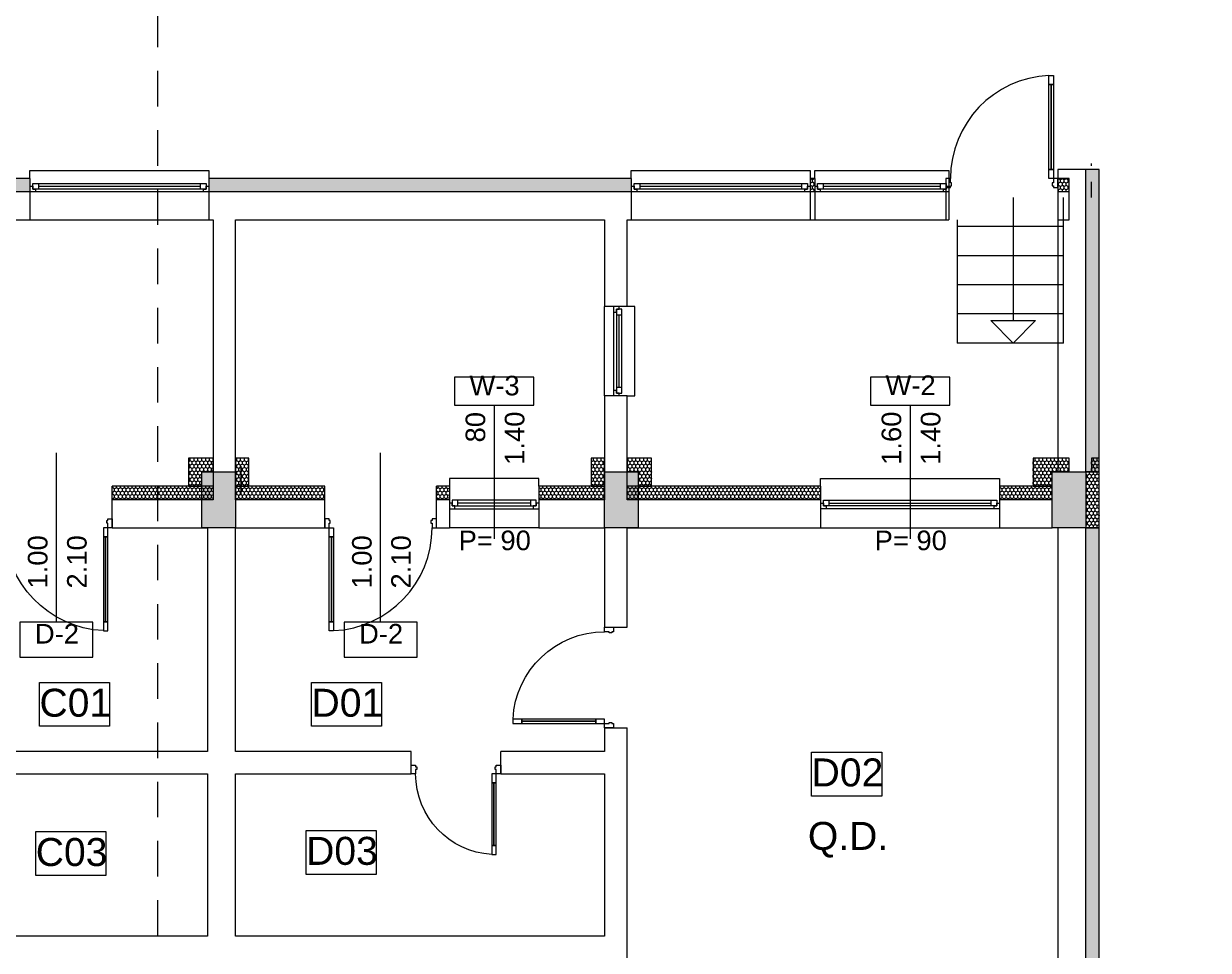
# Model space of a CAD drawing. Header units: feet. Extents: x 2791058 to 2855058, y -67651 to -26651.
# Drawn here: x 2827424 to 2838011, y -48848 to -40570 of the extents above; entities that cross this region are included whole.
import ezdxf
from ezdxf.enums import TextEntityAlignment as Align

# ---------------------------------------------------------------- set-up
doc = ezdxf.new("R2010")
doc.units = ezdxf.units.FT
doc.header["$MEASUREMENT"] = 0
doc.linetypes.add('Dashed', pattern=[282.222223, 141.111112, -141.111112])
doc.linetypes.add('Long Dashed', pattern=[529.166651, 317.499995, -211.666656])
doc.layers.add('0_muret e jashtme', color=7, linetype='Continuous')
doc.layers.add('Shell - Roof', color=7, linetype='Continuous')
for name, color, linetype, lineweight in [('0_muret e jashtme_Pen_No__1', 7, 'Continuous', 0), ('0_muret e jashtme_Pen_No__19', 255, 'Continuous', 0), ('ARCHICAD Door Markers_Pen_No__60', 230, 'Continuous', 0), ('ARCHICAD Doors_Pen_No__1', 7, 'Continuous', 0), ('ARCHICAD Doors_Pen_No__60', 230, 'Continuous', 0), ('ARCHICAD Window Markers_Pen_No__20', 1, 'Continuous', 0), ('ARCHICAD Windows_Pen_No__1', 7, 'Continuous', 0), ('ARCHICAD Windows_Pen_No__20', 1, 'Continuous', 0), ('Shell - Roof_Pen_No__1', 7, 'Continuous', 0), ('Shell - Roof_Pen_No__20', 1, 'Continuous', 0), ('Shell - Roof_Pen_No__21', 7, 'Continuous', 0), ('Text blocks_Pen_No__1', 7, 'Continuous', 0), ('Text blocks_Pen_No__2', 8, 'Continuous', 0)]:
    doc.layers.add(name, color=color, linetype=linetype, lineweight=lineweight)
doc.layers.add('0_muret e jashtme_Pen_No__14', color=7, linetype='Continuous', lineweight=0, true_color=0xbd8b17)
doc.styles.add('GENERATED_STYLE_1', font='arial.ttf')
pattern_1 = [(90, (2247653.822, -76424.967), (-34.6410162, 0), [20, -40]), (90, (2247636.502, -76394.967), (-34.6410162, 0), [20, -40]), (150, (2247653.822, -76404.967), (17.320508, 30), [20, -40]), (150, (2247619.18, -76404.967), (17.320508, 30), [20, -40]), (210, (2247653.822, -76424.967), (-17.320508, 30), [20, -40]), (210, (2247619.18, -76424.967), (-17.320508, 30), [20, -40])]

# ---------------------------------------------------------------- blocks, each defined once
blk = doc.blocks.new('Window 22')
at = {"layer": 'ARCHICAD Windows_Pen_No__20', "color": 1, "linetype": 'Continuous', "lineweight": 0}
for p, q in [((-800, 150), (-800, 220)), ((-800, 220), (800, 220)), ((800, 220), (800, 150)), ((-800, 150), (-800, 30)), ((800, 150), (800, 30)), ((-800, 30), (-800, 0)), ((-800, 0), (-775, 0)), ((-800, 0), (-800, -50)), ((-800, 0), (-800, -50)), ((-775, 25), (-725, 25)), ((-775, -25), (-775, 25)), ((-775, 0), (-775, -25)), ((-725, 25), (725, 25)), ((-725, 25), (-725, -25)), ((-725, 25), (725, 25)), ((-725, 0), (725, 0)), ((725, -25), (725, 25)), ((725, 25), (775, 25)), ((775, 25), (775, -25)), ((775, -25), (775, 0)), ((775, 0), (800, 0)), ((800, 30), (800, 0)), ((800, 0), (800, -50)), ((800, 0), (800, -50)), ((-750, -50), (-800, -50)), ((-800, -50), (-800, -220)), ((-775, -25), (-750, -25)), ((-725, -25), (-775, -25)), ((-750, -25), (-750, -50)), ((750, -50), (-750, -50)), ((725, -25), (-725, -25)), ((775, -25), (725, -25)), ((750, -50), (750, -25)), ((750, -25), (775, -25)), ((800, -50), (750, -50)), ((800, -50), (800, -220)), ((-800, -220), (800, -220))]:
    blk.add_line(p, q, dxfattribs=at)
blk = doc.blocks.new('W Marker 22_4')
at = {"layer": 'ARCHICAD Window Markers_Pen_No__20', "color": 1, "linetype": 'Continuous', "lineweight": 0}
for p, q in [((0, -1095), (0, 100)), ((-354, -1095), (-354, -1345)), ((354, -1095), (-354, -1095)), ((354, -1345), (354, -1095)), ((-354, -1345), (354, -1345))]:
    blk.add_line(p, q, dxfattribs=at)
at = {"layer": 'ARCHICAD Window Markers_Pen_No__20', "color": 1, "lineweight": 0, "style": 'GENERATED_STYLE_1'}
for tag, p in [('AC_MarkerText_3', (322, -913)), ('AC_MarkerText_2', (-28, -913))]:
    blk.add_attdef(tag, text='', height=175, rotation=90, dxfattribs=at).set_placement(p, align=Align.BOTTOM_LEFT)
for tag, p in [('AC_MarkerText_4', (-317, 72)), ('AC_MarkerText_1', (-220, -1310))]:
    blk.add_attdef(tag, text='', height=175, dxfattribs=at).set_placement(p, align=Align.BOTTOM_LEFT)
blk = doc.blocks.new('Window 22_2')
at = {"layer": 'ARCHICAD Windows_Pen_No__20', "color": 1, "linetype": 'Continuous', "lineweight": 0}
for p, q in [((-400, 150), (-400, 220)), ((-400, 220), (400, 220)), ((400, 220), (400, 150)), ((-400, 150), (-400, 30)), ((400, 150), (400, 30)), ((-400, 30), (-400, 0)), ((-400, 0), (-375, 0)), ((-400, 0), (-400, -50)), ((-400, 0), (-400, -50)), ((-375, 25), (-325, 25)), ((-375, -25), (-375, 25)), ((-375, 0), (-375, -25)), ((-325, 25), (325, 25)), ((-325, 25), (-325, -25)), ((-325, 25), (325, 25)), ((-325, 0), (325, 0)), ((325, -25), (325, 25)), ((325, 25), (375, 25)), ((375, 25), (375, -25)), ((375, -25), (375, 0)), ((375, 0), (400, 0)), ((400, 30), (400, 0)), ((400, 0), (400, -50)), ((400, 0), (400, -50)), ((-350, -50), (-400, -50)), ((-400, -50), (-400, -220)), ((-375, -25), (-350, -25)), ((-325, -25), (-375, -25)), ((-350, -25), (-350, -50)), ((350, -50), (-350, -50)), ((325, -25), (-325, -25)), ((375, -25), (325, -25)), ((350, -50), (350, -25)), ((350, -25), (375, -25)), ((400, -50), (350, -50)), ((400, -50), (400, -220)), ((-400, -220), (400, -220))]:
    blk.add_line(p, q, dxfattribs=at)
blk = doc.blocks.new('Storefront 22')
at = {"layer": 'ARCHICAD Doors_Pen_No__60', "color": 230, "linetype": 'Continuous', "lineweight": 0}
for p, q in [((420, 840), (420, 920)), ((420, 920), (460, 920)), ((460, 920), (460, 840)), ((420, 840), (440, 840)), ((420, 80), (420, 840)), ((460, 840), (420, 840)), ((440, 840), (460, 840)), ((440, 80), (440, 840)), ((440, 840), (440, 80)), ((440, 840), (440, 80)), ((460, 840), (460, 80)), ((-500, 0), (-500, -80)), ((-460, 0), (-500, 0)), ((-500, 0), (-500, -80)), ((-500, 0), (-500, -80)), ((-460, -40), (-460, 0)), ((440, 80), (420, 80)), ((420, 0), (420, 80)), ((420, 80), (460, 80)), ((460, 0), (420, 0)), ((460, 80), (440, 80)), ((460, 80), (460, 0)), ((460, 0), (460, -40)), ((500, 0), (460, 0)), ((500, -80), (500, 0)), ((500, 0), (500, -80)), ((500, 0), (500, -80)), ((-500, -80), (-460, -80)), ((-500, -80), (-500, -250)), ((-450, -40), (-460, -40)), ((-460, -80), (-460, -65.4)), ((-460, -65.4), (-450, -65.4)), ((-450, -65.4), (-450, -40)), ((460, -40), (450, -40)), ((450, -40), (450, -65.4)), ((450, -65.4), (460, -65.4)), ((460, -65.4), (460, -80)), ((460, -80), (500, -80)), ((500, -80), (500, -250)), ((-500, -250), (-500, -370)), ((500, -250), (500, -370))]:
    blk.add_line(p, q, dxfattribs=at)
blk.add_arc((460, 0), 920, 92.49191, 180, dxfattribs=at)
blk = doc.blocks.new('D Marker 22_3')
at = {"layer": 'ARCHICAD Door Markers_Pen_No__60', "color": 230, "linetype": 'Continuous', "lineweight": 0}
for p, q in [((327, 1157), (-327, 1157)), ((-327, 1157), (-327, 843)), ((327, 843), (327, 1157)), ((-327, 843), (327, 843)), ((0, 843), (0, -670))]:
    blk.add_line(p, q, dxfattribs=at)
at = {"layer": 'ARCHICAD Door Markers_Pen_No__60', "color": 230, "lineweight": 0, "style": 'GENERATED_STYLE_1'}
for tag, p in [('AC_MarkerText_2', (-28, 192)), ('AC_MarkerText_3', (323, 191))]:
    blk.add_attdef(tag, text='', height=175, rotation=90, dxfattribs=at).set_placement(p, align=Align.BOTTOM_LEFT)
blk.add_attdef('AC_MarkerText_1', text='', height=175, dxfattribs=at).set_placement((-193, 913), align=Align.BOTTOM_LEFT)
blk = doc.blocks.new('Wall_3', base_point=(2836616, -45073))
at = {"layer": '0_muret e jashtme_Pen_No__14', "linetype": 'Continuous', "lineweight": 0, "true_color": 0xbd8b17}
h = blk.add_hatch(dxfattribs=at)
h.set_pattern_fill('STYROFOAM_SM_INSULATION', color=42, style=0, pattern_type=2)
h.set_pattern_definition(pattern_1)
h.paths.add_polyline_path([(2828216, -44703), (2828216, -44823), (2829116, -44823), (2829116, -44703)])
h = blk.add_hatch(dxfattribs=at)
h.set_pattern_fill('STYROFOAM_SM_INSULATION', color=42, style=0, pattern_type=2)
h.set_pattern_definition(pattern_1)
h.paths.add_polyline_path([(2829316, -44703), (2829316, -44823), (2830114, -44823), (2830114, -44703)])
h = blk.add_hatch(dxfattribs=at)
h.set_pattern_fill('STYROFOAM_SM_INSULATION', color=42, style=0, pattern_type=2)
h.set_pattern_definition(pattern_1)
h.paths.add_polyline_path([(2831114, -44703), (2831114, -44823), (2831228, -44823), (2831228, -44703)])
h = blk.add_hatch(dxfattribs=at)
h.set_pattern_fill('STYROFOAM_SM_INSULATION', color=42, style=0, pattern_type=2)
h.set_pattern_definition(pattern_1)
h.paths.add_polyline_path([(2832616, -44703), (2832028, -44703), (2832028, -44823), (2832616, -44823)])
h = blk.add_hatch(dxfattribs=at)
h.set_pattern_fill('STYROFOAM_SM_INSULATION', color=42, style=0, pattern_type=2)
h.set_pattern_definition(pattern_1)
h.paths.add_polyline_path([(2832816, -44703), (2832816, -44823), (2834546, -44823), (2834546, -44703)])
h = blk.add_hatch(dxfattribs=at)
h.set_pattern_fill('STYROFOAM_SM_INSULATION', color=42, style=0, pattern_type=2)
h.set_pattern_definition(pattern_1)
h.paths.add_polyline_path([(2836146, -44823), (2836616, -44823), (2836616, -44703), (2836146, -44703)])
at = {"layer": '0_muret e jashtme_Pen_No__1', "color": 7, "linetype": 'Continuous', "lineweight": 0}
for p, q in [((2828216, -44823), (2828216, -44703)), ((2829116, -44703), (2829116, -44823)), ((2829316, -44823), (2829316, -44703)), ((2830114, -44823), (2830114, -44703)), ((2831114, -44823), (2831114, -44703)), ((2831228, -44703), (2831228, -44823)), ((2832028, -44703), (2832028, -44823)), ((2832616, -44703), (2832616, -44823)), ((2832816, -44823), (2832816, -44703)), ((2834546, -44703), (2834546, -44823)), ((2836146, -44703), (2836146, -44823)), ((2829116, -44823), (2828216, -44823)), ((2828216, -44993), (2828216, -44823)), ((2830114, -44823), (2829316, -44823)), ((2830114, -44993), (2830114, -44823)), ((2831228, -44823), (2831114, -44823)), ((2831114, -44993), (2831114, -44823)), ((2831228, -44823), (2831228, -44853)), ((2831228, -44853), (2831228, -44903)), ((2832616, -44823), (2832028, -44823)), ((2832028, -44823), (2832028, -44853)), ((2832028, -44853), (2832028, -44903)), ((2834546, -44823), (2832816, -44823)), ((2834546, -44823), (2834546, -44853)), ((2834546, -44853), (2834546, -44903)), ((2836616, -44823), (2836146, -44823)), ((2836146, -44823), (2836146, -44853)), ((2836146, -44853), (2836146, -44903)), ((2828216, -45073), (2828216, -44993)), ((2830114, -45073), (2830114, -44993)), ((2831114, -45073), (2831114, -44993)), ((2831228, -44903), (2831228, -45073)), ((2832028, -44903), (2832028, -45073)), ((2834546, -44903), (2834546, -45073)), ((2836146, -44903), (2836146, -45073))]:
    blk.add_line(p, q, dxfattribs=at)
at = {"layer": '0_muret e jashtme_Pen_No__1', "color": 7, "linetype": 'Continuous', "lineweight": 0, "flags": 128}
for points in [[(2829116, -44703), (2828216, -44703)], [(2830114, -44703), (2829316, -44703)], [(2831228, -44703), (2831114, -44703)], [(2832616, -44703), (2832028, -44703)], [(2834546, -44703), (2832816, -44703)], [(2836616, -44703), (2836146, -44703)], [(2836616, -45073), (2836616, -44703)], [(2828216, -45073), (2829066, -45073)], [(2829316, -45073), (2830114, -45073)], [(2831114, -45073), (2831228, -45073)], [(2832028, -45073), (2832616, -45073)], [(2832816, -45073), (2834546, -45073)], [(2836146, -45073), (2836616, -45073)]]:
    blk.add_lwpolyline(points, dxfattribs=at)
at = {"layer": 'ARCHICAD Door Markers_Pen_No__60', "color": 230, "lineweight": 0}
ref = blk.add_blockref('D Marker 22_3', (2827716, -45073), dxfattribs=dict(at, rotation=180))
ref.add_attrib('A', '1.00', dxfattribs={"color": 230, "lineweight": 0, "height": 175, "rotation": 90, "style": 'GENERATED_STYLE_1'}).set_placement((2827689, -45616), align=Align.BOTTOM_LEFT)
ref.add_attrib('AC_MarkerText_1', 'D-2', dxfattribs={"color": 230, "lineweight": 0, "height": 175, "rotation": 360, "style": 'GENERATED_STYLE_1'}).set_placement((2827524, -46160), align=Align.BOTTOM_LEFT)
ref.add_attrib('AC_MarkerText_3', '2.10', dxfattribs={"color": 230, "lineweight": 0, "height": 175, "rotation": 90, "style": 'GENERATED_STYLE_1'}).set_placement((2828039, -45616), align=Align.BOTTOM_LEFT)
ref = blk.add_blockref('D Marker 22_3', (2830614, -45073), dxfattribs=dict(at, rotation=180))
ref.add_attrib('A', '1.00', dxfattribs={"color": 230, "lineweight": 0, "height": 175, "rotation": 90, "style": 'GENERATED_STYLE_1'}).set_placement((2830586, -45616), align=Align.BOTTOM_LEFT)
ref.add_attrib('AC_MarkerText_1', 'D-2', dxfattribs={"color": 230, "lineweight": 0, "height": 175, "rotation": 360, "style": 'GENERATED_STYLE_1'}).set_placement((2830421, -46160), align=Align.BOTTOM_LEFT)
ref.add_attrib('AC_MarkerText_3', '2.10', dxfattribs={"color": 230, "lineweight": 0, "height": 175, "rotation": 90, "style": 'GENERATED_STYLE_1'}).set_placement((2830936, -45616), align=Align.BOTTOM_LEFT)
at = {"layer": 'ARCHICAD Doors_Pen_No__60', "color": 230, "linetype": 'Continuous', "lineweight": 0, "xscale": -1, "zscale": 1000, "rotation": 180}
blk.add_blockref('Storefront 22', (2827716, -45073), dxfattribs=at)
at = {"layer": 'ARCHICAD Doors_Pen_No__60', "color": 230, "linetype": 'Continuous', "lineweight": 0, "zscale": 1000, "rotation": 180}
blk.add_blockref('Storefront 22', (2830614, -45073), dxfattribs=at)
at = {"layer": 'ARCHICAD Window Markers_Pen_No__20', "color": 1, "lineweight": 0}
ref = blk.add_blockref('W Marker 22_4', (2831628, -45073), dxfattribs=dict(at, rotation=180))
ref.add_attrib('AC_MarkerText_1', 'W-3', dxfattribs={"color": 1, "lineweight": 0, "height": 175, "rotation": 360, "style": 'GENERATED_STYLE_1'}).set_placement((2831408, -43943), align=Align.BOTTOM_LEFT)
ref.add_attrib('AC_MarkerText_2', '80', dxfattribs={"color": 1, "lineweight": 0, "height": 175, "rotation": 90, "style": 'GENERATED_STYLE_1'}).set_placement((2831601, -44311), align=Align.BOTTOM_LEFT)
ref.add_attrib('AC_MarkerText_3', '1.40', dxfattribs={"color": 1, "lineweight": 0, "height": 175, "rotation": 90, "style": 'GENERATED_STYLE_1'}).set_placement((2831951, -44511), align=Align.BOTTOM_LEFT)
ref.add_attrib('AC_MarkerText_4', 'P= 90', dxfattribs={"color": 1, "lineweight": 0, "height": 175, "rotation": 360, "style": 'GENERATED_STYLE_1'}).set_placement((2831311, -45326), align=Align.BOTTOM_LEFT)
ref = blk.add_blockref('W Marker 22_4', (2835346, -45073), dxfattribs=dict(at, rotation=180))
ref.add_attrib('AC_MarkerText_1', 'W-2', dxfattribs={"color": 1, "lineweight": 0, "height": 175, "rotation": 360, "style": 'GENERATED_STYLE_1'}).set_placement((2835126, -43940), align=Align.BOTTOM_LEFT)
ref.add_attrib('AC_MarkerText_2', '1.60', dxfattribs={"color": 1, "lineweight": 0, "height": 175, "rotation": 90, "style": 'GENERATED_STYLE_1'}).set_placement((2835319, -44511), align=Align.BOTTOM_LEFT)
ref.add_attrib('AC_MarkerText_3', '1.40', dxfattribs={"color": 1, "lineweight": 0, "height": 175, "rotation": 90, "style": 'GENERATED_STYLE_1'}).set_placement((2835669, -44511), align=Align.BOTTOM_LEFT)
ref.add_attrib('AC_MarkerText_4', 'P= 90', dxfattribs={"color": 1, "lineweight": 0, "height": 175, "rotation": 360, "style": 'GENERATED_STYLE_1'}).set_placement((2835029, -45326), align=Align.BOTTOM_LEFT)
at = {"layer": 'ARCHICAD Windows_Pen_No__20', "color": 1, "linetype": 'Continuous', "lineweight": 0, "xscale": -1, "zscale": 1000}
blk.add_blockref('Window 22_2', (2831628, -44853), dxfattribs=at)
at = {"layer": 'ARCHICAD Windows_Pen_No__20', "color": 1, "linetype": 'Continuous', "lineweight": 0, "zscale": 1000}
blk.add_blockref('Window 22', (2835346, -44853), dxfattribs=at)
blk = doc.blocks.new('Window 22_3')
at = {"layer": 'ARCHICAD Windows_Pen_No__20', "color": 1, "linetype": 'Continuous', "lineweight": 0}
for p, q in [((-500, 150), (-500, 220)), ((-500, 220), (500, 220)), ((500, 220), (500, 150)), ((-500, 150), (-500, 30)), ((500, 150), (500, 30)), ((-500, 30), (-500, 0)), ((-500, 0), (-475, 0)), ((-500, 0), (-500, -50)), ((-500, 0), (-500, -50)), ((-475, 25), (-425, 25)), ((-475, -25), (-475, 25)), ((-475, 0), (-475, -25)), ((-425, 25), (425, 25)), ((-425, 25), (-425, -25)), ((-425, 25), (425, 25)), ((-425, 0), (425, 0)), ((425, -25), (425, 25)), ((425, 25), (475, 25)), ((475, 25), (475, -25)), ((475, -25), (475, 0)), ((475, 0), (500, 0)), ((500, 30), (500, 0)), ((500, 0), (500, -50)), ((500, 0), (500, -50)), ((-450, -50), (-500, -50)), ((-500, -50), (-500, -220)), ((-475, -25), (-450, -25)), ((-425, -25), (-475, -25)), ((-450, -25), (-450, -50)), ((450, -50), (-450, -50)), ((425, -25), (-425, -25)), ((475, -25), (425, -25)), ((450, -50), (450, -25)), ((450, -25), (475, -25)), ((500, -50), (450, -50)), ((500, -50), (500, -220)), ((-500, -220), (500, -220))]:
    blk.add_line(p, q, dxfattribs=at)
blk = doc.blocks.new('W Marker 22')
at = {"layer": 'ARCHICAD Window Markers_Pen_No__20', "color": 1, "linetype": 'Continuous', "lineweight": 0}
for p, q in [((354, 975), (-354, 975)), ((-354, 975), (-354, 725)), ((354, 725), (354, 975)), ((-354, 725), (354, 725)), ((0, 725), (0, -470))]:
    blk.add_line(p, q, dxfattribs=at)
at = {"layer": 'ARCHICAD Window Markers_Pen_No__20', "color": 1, "lineweight": 0, "style": 'GENERATED_STYLE_1'}
for tag, rotation, p in [('AC_MarkerText_3', 90, (323, 192)), ('AC_MarkerText_1', 180, (220, 1058)), ('A', 90, (-28, 192)), ('AC_MarkerText_4', 180, (317, -328))]:
    blk.add_attdef(tag, text='', height=175, rotation=rotation, dxfattribs=at).set_placement(p, align=Align.BOTTOM_LEFT)
blk = doc.blocks.new('Wall_4', base_point=(2836666, -45073))
at = {"layer": '0_muret e jashtme_Pen_No__14', "linetype": 'Continuous', "lineweight": 0, "true_color": 0xbd8b17}
h = blk.add_hatch(dxfattribs=at)
h.set_pattern_fill('STYROFOAM_SM_INSULATION', color=42, style=0, pattern_type=2)
h.set_pattern_definition(pattern_1)
h.paths.add_polyline_path([(2836916, -45073), (2836916, -49089), (2837036, -49089), (2837036, -45073)])
h = blk.add_hatch(dxfattribs=at)
h.set_pattern_fill('STYROFOAM_SM_INSULATION', color=42, style=0, pattern_type=2)
h.set_pattern_definition(pattern_1)
h.paths.add_polyline_path([(2836916, -50089), (2836916, -55423), (2837036, -55543), (2837036, -50089)])
at = {"layer": '0_muret e jashtme_Pen_No__1', "color": 7, "linetype": 'Continuous', "lineweight": 0}
for p, q in [((2836916, -49089), (2836916, -45073)), ((2836836, -49089), (2836666, -49089)), ((2836886, -49089), (2836836, -49089)), ((2836916, -49089), (2836886, -49089)), ((2837036, -49089), (2836916, -49089)), ((2836836, -50089), (2836666, -50089)), ((2836886, -50089), (2836836, -50089)), ((2836916, -50089), (2836886, -50089)), ((2836916, -55423), (2836916, -50089)), ((2837036, -50089), (2836916, -50089))]:
    blk.add_line(p, q, dxfattribs=at)
at = {"layer": '0_muret e jashtme_Pen_No__1', "color": 7, "linetype": 'Continuous', "lineweight": 0, "flags": 128}
for points in [[(2836666, -45073), (2836666, -49089)], [(2837036, -45073), (2836666, -45073)], [(2837036, -49089), (2837036, -45073)], [(2836666, -50089), (2836666, -50773)], [(2837036, -55543), (2837036, -50089)], [(2836666, -51023), (2836666, -55173)]]:
    blk.add_lwpolyline(points, dxfattribs=at)
at = {"layer": 'ARCHICAD Window Markers_Pen_No__20', "color": 1, "lineweight": 0}
ref = blk.add_blockref('W Marker 22', (2837036, -49589), dxfattribs=dict(at, rotation=270))
ref.add_attrib('A', '1.00', dxfattribs={"color": 1, "lineweight": 0, "height": 175, "rotation": 360, "style": 'GENERATED_STYLE_1'}).set_placement((2837171, -49504), align=Align.BOTTOM_LEFT)
ref.add_attrib('AC_MarkerText_1', 'W-1', dxfattribs={"color": 1, "lineweight": 0, "height": 175, "rotation": 90, "style": 'GENERATED_STYLE_1'}).set_placement((2838034, -49749), align=Align.BOTTOM_LEFT)
ref.add_attrib('AC_MarkerText_3', '1.40', dxfattribs={"color": 1, "lineweight": 0, "height": 175, "rotation": 360, "style": 'GENERATED_STYLE_1'}).set_placement((2837171, -49854), align=Align.BOTTOM_LEFT)
ref.add_attrib('AC_MarkerText_4', 'P= 90', dxfattribs={"color": 1, "lineweight": 0, "height": 175, "rotation": 90, "style": 'GENERATED_STYLE_1'}).set_placement((2836651, -49849), align=Align.BOTTOM_LEFT)
at = {"layer": 'ARCHICAD Windows_Pen_No__20', "color": 1, "linetype": 'Continuous', "lineweight": 0, "zscale": 1000, "rotation": 270}
blk.add_blockref('Window 22_3', (2836886, -49589), dxfattribs=at)
blk = doc.blocks.new('Wall_7', base_point=(2829316, -45073))
at = {"layer": '0_muret e jashtme_Pen_No__1', "color": 7, "linetype": 'Continuous', "lineweight": 0, "flags": 128}
for points in [[(2829066, -45073), (2829066, -47073)], [(2829316, -47073), (2829316, -45073)], [(2829066, -47273), (2829066, -48723)], [(2829316, -48723), (2829316, -47273)]]:
    blk.add_lwpolyline(points, dxfattribs=at)
blk = doc.blocks.new('Storefront 22_3')
at = {"layer": 'ARCHICAD Doors_Pen_No__1', "color": 7, "linetype": 'Continuous', "lineweight": 0}
for p, q in [((370, 740), (370, 820)), ((370, 820), (410, 820)), ((410, 820), (410, 740)), ((370, 740), (390, 740)), ((370, 80), (370, 740)), ((410, 740), (370, 740)), ((390, 740), (410, 740)), ((390, 80), (390, 740)), ((390, 740), (390, 80)), ((390, 740), (390, 80)), ((410, 740), (410, 80)), ((-450, 0), (-450, -80)), ((-410, 0), (-450, 0)), ((-450, 0), (-450, -80)), ((-450, 0), (-450, -80)), ((-410, -40), (-410, 0)), ((390, 80), (370, 80)), ((370, 0), (370, 80)), ((370, 80), (410, 80)), ((410, 0), (370, 0)), ((410, 80), (390, 80)), ((410, 80), (410, 0)), ((410, 0), (410, -40)), ((450, 0), (410, 0)), ((450, -80), (450, 0)), ((450, 0), (450, -80)), ((450, 0), (450, -80)), ((-450, -80), (-410, -80)), ((-450, -80), (-450, -200)), ((-400, -40), (-410, -40)), ((-410, -80), (-410, -65.4)), ((-410, -65.4), (-400, -65.4)), ((-400, -65.4), (-400, -40)), ((410, -40), (400, -40)), ((400, -40), (400, -65.4)), ((400, -65.4), (410, -65.4)), ((410, -65.4), (410, -80)), ((410, -80), (450, -80)), ((450, -80), (450, -200))]:
    blk.add_line(p, q, dxfattribs=at)
blk.add_arc((410, 0), 820, 92.79603, 180, dxfattribs=at)
blk = doc.blocks.new('Wall_8', base_point=(2832816, -45073))
at = {"layer": '0_muret e jashtme_Pen_No__1', "color": 7, "linetype": 'Continuous', "lineweight": 0}
for p, q in [((2832616, -45962), (2832696, -45962)), ((2832696, -45962), (2832816, -45962)), ((2832616, -46862), (2832696, -46862)), ((2832696, -46862), (2832816, -46862))]:
    blk.add_line(p, q, dxfattribs=at)
at = {"layer": '0_muret e jashtme_Pen_No__1', "color": 7, "linetype": 'Continuous', "lineweight": 0, "flags": 128}
for points in [[(2832616, -45073), (2832616, -45962)], [(2832816, -45962), (2832816, -45073)], [(2832616, -46862), (2832616, -47073)], [(2832816, -48973), (2832816, -46862)], [(2832616, -47273), (2832616, -48723)]]:
    blk.add_lwpolyline(points, dxfattribs=at)
at = {"layer": 'ARCHICAD Doors_Pen_No__1', "color": 7, "linetype": 'Continuous', "lineweight": 0, "xscale": -1, "zscale": 1000, "rotation": 90}
blk.add_blockref('Storefront 22_3', (2832616, -46412), dxfattribs=at)
blk = doc.blocks.new('Storefront 22_4')
at = {"layer": 'ARCHICAD Doors_Pen_No__1', "color": 7, "linetype": 'Continuous', "lineweight": 0}
for p, q in [((320, 640), (320, 720)), ((320, 720), (360, 720)), ((320, 640), (340, 640)), ((320, 80), (320, 640)), ((360, 640), (320, 640)), ((340, 640), (360, 640)), ((340, 80), (340, 640)), ((340, 640), (340, 80)), ((340, 640), (340, 80)), ((360, 720), (360, 640)), ((360, 640), (360, 80)), ((-400, 0), (-400, -80)), ((-360, 0), (-400, 0)), ((-400, 0), (-400, -80)), ((-400, 0), (-400, -80)), ((-360, -40), (-360, 0)), ((340, 80), (320, 80)), ((320, 0), (320, 80)), ((320, 80), (360, 80)), ((360, 0), (320, 0)), ((360, 80), (340, 80)), ((360, 80), (360, 0)), ((360, 0), (360, -40)), ((400, 0), (360, 0)), ((400, -80), (400, 0)), ((400, 0), (400, -80)), ((400, 0), (400, -80)), ((-400, -80), (-360, -80)), ((-400, -80), (-400, -200)), ((-350, -40), (-360, -40)), ((-360, -80), (-360, -65.4)), ((-360, -65.4), (-350, -65.4)), ((-350, -65.4), (-350, -40)), ((360, -40), (350, -40)), ((350, -40), (350, -65.4)), ((350, -65.4), (360, -65.4)), ((360, -65.4), (360, -80)), ((360, -80), (400, -80)), ((400, -80), (400, -200))]:
    blk.add_line(p, q, dxfattribs=at)
blk.add_arc((360, 0), 720, 93.18474, 180, dxfattribs=at)
blk = doc.blocks.new('Wall_9', base_point=(2825666, -47073))
at = {"layer": '0_muret e jashtme_Pen_No__1', "color": 7, "linetype": 'Continuous', "lineweight": 0}
for p, q in [((2826551, -47193), (2826551, -47073)), ((2827351, -47193), (2827351, -47073)), ((2830887, -47193), (2830887, -47073)), ((2831687, -47193), (2831687, -47073)), ((2826551, -47273), (2826551, -47193)), ((2827351, -47273), (2827351, -47193)), ((2830887, -47273), (2830887, -47193)), ((2831687, -47273), (2831687, -47193))]:
    blk.add_line(p, q, dxfattribs=at)
at = {"layer": '0_muret e jashtme_Pen_No__1', "color": 7, "linetype": 'Continuous', "lineweight": 0, "flags": 128}
for points in [[(2826551, -47073), (2825666, -47073)], [(2829066, -47073), (2827351, -47073)], [(2830887, -47073), (2829316, -47073)], [(2832616, -47073), (2831687, -47073)], [(2825666, -47273), (2826551, -47273)], [(2827351, -47273), (2829066, -47273)], [(2829316, -47273), (2830887, -47273)], [(2831687, -47273), (2832616, -47273)]]:
    blk.add_lwpolyline(points, dxfattribs=at)
at = {"layer": 'ARCHICAD Doors_Pen_No__1', "color": 7, "linetype": 'Continuous', "lineweight": 0, "zscale": 1000, "rotation": 180}
blk.add_blockref('Storefront 22_4', (2826951, -47273), dxfattribs=at)
at = {"layer": 'ARCHICAD Doors_Pen_No__1', "color": 7, "linetype": 'Continuous', "lineweight": 0, "xscale": -1, "zscale": 1000, "rotation": 180}
blk.add_blockref('Storefront 22_4', (2831287, -47273), dxfattribs=at)
blk = doc.blocks.new('Wall_11', base_point=(2825416, -48723))
at = {"layer": '0_muret e jashtme_Pen_No__1', "color": 7, "linetype": 'Continuous', "lineweight": 0, "flags": 128}
for points in [[(2825416, -48723), (2825416, -48973)], [(2829066, -48723), (2825666, -48723)], [(2832616, -48723), (2829316, -48723)], [(2825666, -48973), (2827716, -48973)], [(2827966, -48973), (2830416, -48973)], [(2830666, -48973), (2832616, -48973)]]:
    blk.add_lwpolyline(points, dxfattribs=at)
blk = doc.blocks.new('Wall_37', base_point=(2836666, -41872))
at = {"layer": '0_muret e jashtme_Pen_No__14', "linetype": 'Continuous', "lineweight": 0, "true_color": 0xbd8b17}
h = blk.add_hatch(dxfattribs=at)
h.set_pattern_fill('STYROFOAM_SM_INSULATION', color=42, style=0, pattern_type=2)
h.set_pattern_definition(pattern_1)
h.paths.add_polyline_path([(2837036, -44573), (2837036, -41872), (2836916, -41872), (2836916, -44573)])
at = {"layer": '0_muret e jashtme_Pen_No__1', "color": 7, "linetype": 'Continuous', "lineweight": 0}
blk.add_line((2836916, -44573), (2836916, -41872), dxfattribs=at)
at = {"layer": '0_muret e jashtme_Pen_No__1', "color": 7, "linetype": 'Continuous', "lineweight": 0, "flags": 128}
for points in [[(2836666, -41872), (2836666, -44573)], [(2837036, -41872), (2836666, -41872)], [(2837036, -44573), (2837036, -41872)], [(2836666, -44573), (2837036, -44573)]]:
    blk.add_lwpolyline(points, dxfattribs=at)
blk = doc.blocks.new('Window 22_7')
at = {"layer": 'ARCHICAD Windows_Pen_No__1', "color": 7, "linetype": 'Continuous', "lineweight": 0}
for p, q in [((-400, 70), (-400, 140)), ((-400, 140), (400, 140)), ((400, 140), (400, 70)), ((-400, 70), (-400, 0)), ((-400, 0), (-375, 0)), ((-400, 0), (-400, -50)), ((-400, 0), (-400, -50)), ((-375, 25), (-325, 25)), ((-375, -25), (-375, 25)), ((-375, 0), (-375, -25)), ((-325, 25), (325, 25)), ((-325, 25), (-325, -25)), ((-325, 25), (325, 25)), ((-325, 0), (325, 0)), ((325, -25), (325, 25)), ((325, 25), (375, 25)), ((375, 25), (375, -25)), ((375, -25), (375, 0)), ((375, 0), (400, 0)), ((400, 70), (400, 0)), ((400, 0), (400, -50)), ((400, 0), (400, -50)), ((-350, -50), (-400, -50)), ((-400, -50), (-400, -130)), ((-375, -25), (-350, -25)), ((-325, -25), (-375, -25)), ((-350, -25), (-350, -50)), ((350, -50), (-350, -50)), ((325, -25), (-325, -25)), ((375, -25), (325, -25)), ((350, -50), (350, -25)), ((350, -25), (375, -25)), ((400, -50), (350, -50)), ((400, -50), (400, -130)), ((-400, -130), (400, -130))]:
    blk.add_line(p, q, dxfattribs=at)
blk = doc.blocks.new('Wall_38', base_point=(2832816, -42323))
at = {"layer": '0_muret e jashtme_Pen_No__1', "color": 7, "linetype": 'Continuous', "lineweight": 0}
for p, q in [((2832696, -43096), (2832616, -43096)), ((2832746, -43096), (2832696, -43096)), ((2832816, -43096), (2832746, -43096)), ((2832696, -43896), (2832616, -43896)), ((2832746, -43896), (2832696, -43896)), ((2832816, -43896), (2832746, -43896)), ((2832616, -44703), (2832616, -44823)), ((2832816, -44823), (2832816, -44703))]:
    blk.add_line(p, q, dxfattribs=at)
at = {"layer": '0_muret e jashtme_Pen_No__1', "color": 7, "linetype": 'Continuous', "lineweight": 0, "flags": 128}
for points in [[(2832616, -42323), (2832616, -43096)], [(2832816, -43096), (2832816, -42323)], [(2832616, -43896), (2832616, -44703)], [(2832816, -44703), (2832816, -43896)]]:
    blk.add_lwpolyline(points, dxfattribs=at)
at = {"layer": 'ARCHICAD Windows_Pen_No__1', "color": 7, "linetype": 'Continuous', "lineweight": 0, "xscale": -1, "zscale": 1000, "rotation": 270}
blk.add_blockref('Window 22_7', (2832746, -43496), dxfattribs=at)
blk = doc.blocks.new('Wall_39', base_point=(2829316, -42323))
at = {"layer": '0_muret e jashtme_Pen_No__1', "color": 7, "linetype": 'Continuous', "lineweight": 0}
for p, q in [((2829116, -44703), (2829116, -44823)), ((2829316, -44823), (2829316, -44703))]:
    blk.add_line(p, q, dxfattribs=at)
at = {"layer": '0_muret e jashtme_Pen_No__1', "color": 7, "linetype": 'Continuous', "lineweight": 0, "flags": 128}
for points in [[(2829116, -42323), (2829116, -44703)], [(2829316, -44703), (2829316, -42323)]]:
    blk.add_lwpolyline(points, dxfattribs=at)
blk = doc.blocks.new('Window 22_10')
at = {"layer": 'ARCHICAD Windows_Pen_No__1', "color": 7, "linetype": 'Continuous', "lineweight": 0}
for p, q in [((-800, 70), (-800, 140)), ((-800, 140), (800, 140)), ((800, 140), (800, 70)), ((-800, 70), (-800, 0)), ((-800, 0), (-775, 0)), ((-800, 0), (-800, -50)), ((-800, 0), (-800, -50)), ((-775, 25), (-725, 25)), ((-775, -25), (-775, 25)), ((-775, 0), (-775, -25)), ((-725, 25), (725, 25)), ((-725, 25), (-725, -25)), ((-725, 25), (725, 25)), ((-725, 0), (725, 0)), ((725, -25), (725, 25)), ((725, 25), (775, 25)), ((775, 25), (775, -25)), ((775, -25), (775, 0)), ((775, 0), (800, 0)), ((800, 70), (800, 0)), ((800, 0), (800, -50)), ((800, 0), (800, -50)), ((-750, -50), (-800, -50)), ((-800, -50), (-800, -300)), ((-775, -25), (-750, -25)), ((-725, -25), (-775, -25)), ((-750, -25), (-750, -50)), ((750, -50), (-750, -50)), ((725, -25), (-725, -25)), ((775, -25), (725, -25)), ((750, -50), (750, -25)), ((750, -25), (775, -25)), ((800, -50), (750, -50)), ((800, -50), (800, -300)), ((-800, -300), (800, -300))]:
    blk.add_line(p, q, dxfattribs=at)
blk = doc.blocks.new('Window 22_11')
at = {"layer": 'ARCHICAD Windows_Pen_No__1', "color": 7, "linetype": 'Continuous', "lineweight": 0}
for p, q in [((-600, 70), (-600, 140)), ((-600, 140), (600, 140)), ((600, 140), (600, 70)), ((-600, 70), (-600, 0)), ((-600, 0), (-575, 0)), ((-600, 0), (-600, -50)), ((-600, 0), (-600, -50)), ((-575, 25), (-525, 25)), ((-575, -25), (-575, 25)), ((-575, 0), (-575, -25)), ((-525, 25), (525, 25)), ((-525, 25), (-525, -25)), ((-525, 25), (525, 25)), ((-525, 0), (525, 0)), ((525, -25), (525, 25)), ((525, 25), (575, 25)), ((575, 25), (575, -25)), ((575, -25), (575, 0)), ((575, 0), (600, 0)), ((600, 70), (600, 0)), ((600, 0), (600, -50)), ((600, 0), (600, -50)), ((-550, -50), (-600, -50)), ((-600, -50), (-600, -300)), ((-575, -25), (-550, -25)), ((-525, -25), (-575, -25)), ((-550, -25), (-550, -50)), ((550, -50), (-550, -50)), ((525, -25), (-525, -25)), ((575, -25), (525, -25)), ((550, -50), (550, -25)), ((550, -25), (575, -25)), ((600, -50), (550, -50)), ((600, -50), (600, -300)), ((-600, -300), (600, -300))]:
    blk.add_line(p, q, dxfattribs=at)
blk = doc.blocks.new('Storefront 22_7')
at = {"layer": 'ARCHICAD Doors_Pen_No__1', "color": 7, "linetype": 'Continuous', "lineweight": 0}
for p, q in [((420, 840), (420, 920)), ((420, 920), (460, 920)), ((460, 920), (460, 840)), ((420, 840), (440, 840)), ((420, 80), (420, 840)), ((460, 840), (420, 840)), ((440, 840), (460, 840)), ((440, 80), (440, 840)), ((440, 840), (440, 80)), ((440, 840), (440, 80)), ((460, 840), (460, 80)), ((-500, 0), (-500, -80)), ((-460, 0), (-500, 0)), ((-500, 0), (-500, -80)), ((-500, 0), (-500, -80)), ((-460, -40), (-460, 0)), ((440, 80), (420, 80)), ((420, 0), (420, 80)), ((420, 80), (460, 80)), ((460, 0), (420, 0)), ((460, 80), (440, 80)), ((460, 80), (460, 0)), ((460, 0), (460, -40)), ((500, 0), (460, 0)), ((500, -80), (500, 0)), ((500, 0), (500, -80)), ((500, 0), (500, -80)), ((-500, -80), (-460, -80)), ((-500, -80), (-500, -120)), ((-450, -40), (-460, -40)), ((-460, -80), (-460, -65.4)), ((-460, -65.4), (-450, -65.4)), ((-450, -65.4), (-450, -40)), ((460, -40), (450, -40)), ((450, -40), (450, -65.4)), ((450, -65.4), (460, -65.4)), ((460, -65.4), (460, -80)), ((460, -80), (500, -80)), ((500, -80), (500, -120)), ((-500, -120), (-500, -370)), ((500, -120), (500, -370))]:
    blk.add_line(p, q, dxfattribs=at)
blk.add_arc((460, 0), 920, 92.49191, 180, dxfattribs=at)
blk = doc.blocks.new('Wall_46', base_point=(2825416, -42323))
at = {"layer": '0_muret e jashtme_Pen_No__14', "linetype": 'Continuous', "lineweight": 0, "true_color": 0xbd8b17}
h = blk.add_hatch(dxfattribs=at)
h.set_pattern_fill('STYROFOAM_SM_INSULATION', color=42, style=0, pattern_type=2)
h.set_pattern_definition(pattern_1)
h.paths.add_polyline_path([(2825416, -41953), (2825416, -42073), (2827480, -42073), (2827480, -42023), (2827480, -41953)])
h = blk.add_hatch(dxfattribs=at)
h.set_pattern_fill('STYROFOAM_SM_INSULATION', color=42, style=0, pattern_type=2)
h.set_pattern_definition(pattern_1)
h.paths.add_polyline_path([(2832854, -41953), (2829080, -41953), (2829080, -42023), (2829080, -42073), (2832854, -42073), (2832854, -42023)])
h = blk.add_hatch(dxfattribs=at)
h.set_pattern_fill('STYROFOAM_SM_INSULATION', color=42, style=0, pattern_type=2)
h.set_pattern_definition(pattern_1)
h.paths.add_polyline_path([(2834454, -42023), (2834454, -42073), (2834493, -42073), (2834493, -42023), (2834493, -41953), (2834454, -41953)])
h = blk.add_hatch(dxfattribs=at)
h.set_pattern_fill('STYROFOAM_SM_INSULATION', color=42, style=0, pattern_type=2)
h.set_pattern_definition(pattern_1)
h.paths.add_polyline_path([(2836766, -41953), (2836666, -41953), (2836666, -42073), (2836766, -42073)])
at = {"layer": '0_muret e jashtme_Pen_No__1', "color": 7, "linetype": 'Continuous', "lineweight": 0}
for p, q in [((2827480, -41953), (2827480, -42023)), ((2827480, -42023), (2827480, -42073)), ((2829080, -41953), (2829080, -42023)), ((2829080, -42023), (2829080, -42073)), ((2832854, -41953), (2832854, -42023)), ((2832854, -42023), (2832854, -42073)), ((2834454, -41953), (2834454, -42023)), ((2834454, -42023), (2834454, -42073)), ((2834493, -41953), (2834493, -42023)), ((2834493, -42023), (2834493, -42073)), ((2836666, -41953), (2836666, -42033)), ((2827480, -42073), (2825416, -42073)), ((2827480, -42073), (2827480, -42323)), ((2832854, -42073), (2829080, -42073)), ((2829080, -42073), (2829080, -42323)), ((2832854, -42073), (2832854, -42323)), ((2834493, -42073), (2834454, -42073)), ((2834454, -42073), (2834454, -42323)), ((2834493, -42073), (2834493, -42323)), ((2836666, -42033), (2836666, -42073)), ((2836766, -42073), (2836666, -42073)), ((2836666, -42073), (2836666, -42323))]:
    blk.add_line(p, q, dxfattribs=at)
at = {"layer": '0_muret e jashtme_Pen_No__1', "color": 7, "linetype": 'Continuous', "lineweight": 0, "flags": 128}
for points in [[(2827480, -41953), (2825416, -41953)], [(2832854, -41953), (2829080, -41953)], [(2834493, -41953), (2834454, -41953)], [(2836766, -41953), (2836666, -41953)], [(2836766, -42323), (2836766, -41953)], [(2825616, -42323), (2827480, -42323)], [(2829080, -42323), (2829116, -42323)], [(2829316, -42323), (2832616, -42323)], [(2832816, -42323), (2832854, -42323)], [(2834454, -42323), (2834493, -42323)], [(2836666, -42323), (2836766, -42323)]]:
    blk.add_lwpolyline(points, dxfattribs=at)
at = {"layer": 'ARCHICAD Doors_Pen_No__1', "color": 7, "linetype": 'Continuous', "lineweight": 0, "zscale": 1000}
blk.add_blockref('Storefront 22_7', (2836166, -41953), dxfattribs=at)
at = {"layer": 'ARCHICAD Windows_Pen_No__1', "color": 7, "linetype": 'Continuous', "lineweight": 0, "zscale": 1000}
for name, p in [('Window 22_10', (2828280, -42023)), ('Window 22_10', (2833654, -42023)), ('Window 22_11', (2835093, -42023))]:
    blk.add_blockref(name, p, dxfattribs=at)
blk = doc.blocks.new('Line_5', base_point=(2836266, -42123))
at = {"layer": 'Shell - Roof_Pen_No__1', "color": 7, "linetype": 'Continuous', "lineweight": 0}
for p, q in [((2836266, -42123), (2836266, -43223)), ((2836266, -43423), (2836066, -43223)), ((2836066, -43223), (2836466, -43223)), ((2836266, -43423), (2836466, -43223))]:
    blk.add_line(p, q, dxfattribs=at)

msp = doc.modelspace()

# ---------------------------------------------------------------- hatches: boundary and pattern name
at = {"layer": '0_muret e jashtme_Pen_No__14', "linetype": 'Continuous', "lineweight": 0, "true_color": 0xbd8b17}
h = msp.add_hatch(dxfattribs=at)
h.set_pattern_fill('STYROFOAM_SM_INSULATION', color=42, style=0, pattern_type=2)
h.set_pattern_definition(pattern_1)
h.paths.add_polyline_path([(2829116.457, -44452.699), (2828896.457, -44452.699), (2828896.457, -44702.699), (2829016.457, -44702.699), (2829016.457, -44572.699), (2829116.457, -44572.699)])
h = msp.add_hatch(dxfattribs=at)
h.set_pattern_fill('STYROFOAM_SM_INSULATION', color=42, style=0, pattern_type=2)
h.set_pattern_definition(pattern_1)
h.paths.add_polyline_path([(2829316.457, -44572.699), (2829316.457, -44702.699), (2829436.457, -44702.699), (2829436.457, -44452.699), (2829316.457, -44452.699)])
h = msp.add_hatch(dxfattribs=at)
h.set_pattern_fill('STYROFOAM_SM_INSULATION', color=42, style=0, pattern_type=2)
h.set_pattern_definition(pattern_1)
h.paths.add_polyline_path([(2832496.457, -44702.699), (2832616.457, -44702.699), (2832616.457, -44572.699), (2832616.457, -44452.699), (2832496.457, -44452.699)])
h = msp.add_hatch(dxfattribs=at)
h.set_pattern_fill('STYROFOAM_SM_INSULATION', color=42, style=0, pattern_type=2)
h.set_pattern_definition(pattern_1)
h.paths.add_polyline_path([(2833036.457, -44702.699), (2833036.457, -44452.699), (2832816.457, -44452.699), (2832816.457, -44572.699), (2832916.457, -44572.699), (2832916.457, -44702.699)])
h = msp.add_hatch(dxfattribs=at)
h.set_pattern_fill('STYROFOAM_SM_INSULATION', color=42, style=0, pattern_type=2)
h.set_pattern_definition(pattern_1)
h.paths.add_polyline_path([(2836766.457, -44452.699), (2836446.457, -44452.699), (2836446.457, -44702.699), (2836616.457, -44702.699), (2836616.457, -44572.699), (2836766.457, -44572.699)])
h = msp.add_hatch(dxfattribs=at)
h.set_pattern_fill('STYROFOAM_SM_INSULATION', color=42, style=0, pattern_type=2)
h.set_pattern_definition(pattern_1)
h.paths.add_polyline_path([(2836916.457, -45072.699), (2837036.457, -45072.699), (2837036.457, -44452.699), (2836966.457, -44452.699), (2836966.457, -44572.699), (2836916.457, -44572.699)])
at = {"layer": '0_muret e jashtme_Pen_No__19', "linetype": 'Continuous', "lineweight": 0}
for points in [[(2829016.457, -45072.699), (2829016.457, -44572.699), (2829316.457, -44572.699), (2829316.457, -45072.699)], [(2832616.457, -45072.699), (2832616.457, -44572.699), (2832916.457, -44572.699), (2832916.457, -45072.699)], [(2836616.457, -45072.699), (2836616.457, -44572.699), (2836916.457, -44572.699), (2836916.457, -45072.699)]]:
    msp.add_hatch(color=255, dxfattribs=at).paths.add_polyline_path(points)

# ---------------------------------------------------------------- linework, layer by layer
at = {"layer": '0_muret e jashtme_Pen_No__1', "color": 7, "linetype": 'Continuous', "lineweight": 0, "flags": 128}
for points in [[(2829116.457, -44452.699), (2828896.457, -44452.699), (2828896.457, -44702.699), (2829016.457, -44702.699), (2829016.457, -44572.699), (2829116.457, -44572.699)], [(2829316.457, -44572.699), (2829316.457, -44702.699), (2829436.457, -44702.699), (2829436.457, -44452.699), (2829316.457, -44452.699)], [(2832496.457, -44702.699), (2832616.457, -44702.699), (2832616.457, -44572.699), (2832616.457, -44452.699), (2832496.457, -44452.699)], [(2833036.457, -44702.699), (2833036.457, -44452.699), (2832816.457, -44452.699), (2832816.457, -44572.699), (2832916.457, -44572.699), (2832916.457, -44702.699)], [(2836766.457, -44452.699), (2836446.457, -44452.699), (2836446.457, -44702.699), (2836616.457, -44702.699), (2836616.457, -44572.699), (2836766.457, -44572.699)], [(2836916.457, -45072.699), (2837036.457, -45072.699), (2837036.457, -44452.699), (2836966.457, -44452.699), (2836966.457, -44572.699), (2836916.457, -44572.699)], [(2829016.457, -45072.699), (2829016.457, -44572.699), (2829316.457, -44572.699), (2829316.457, -45072.699)], [(2832616.457, -45072.699), (2832616.457, -44572.699), (2832916.457, -44572.699), (2832916.457, -45072.699)], [(2836616.457, -45072.699), (2836616.457, -44572.699), (2836916.457, -44572.699), (2836916.457, -45072.699)]]:
    msp.add_lwpolyline(points, close=True, dxfattribs=at)
at = {"layer": 'Shell - Roof_Pen_No__20', "color": 1, "linetype": 'Long Dashed', "lineweight": 0}
msp.add_line((2828620.973, -37816.597), (2828620.973, -59408.476), dxfattribs=at)
at = {"layer": 'Shell - Roof_Pen_No__21', "color": 7, "linetype": 'Dashed', "lineweight": 0}
msp.add_line((2836966.457, -42122.699), (2836966.457, -41817.895), dxfattribs=at)
at = {"layer": 'Shell - Roof_Pen_No__21', "color": 7, "linetype": 'Continuous', "lineweight": 0}
for p, q in [((2836716.457, -43422.699), (2836716.457, -42122.699)), ((2835766.457, -42322.699), (2835766.457, -43422.699)), ((2836716.457, -42382.699), (2835766.457, -42382.699)), ((2836716.457, -42642.699), (2835766.457, -42642.699)), ((2836716.457, -42902.699), (2835766.457, -42902.699)), ((2836716.457, -43162.699), (2835766.457, -43162.699)), ((2836716.457, -43422.699), (2835766.457, -43422.699)), ((2829366.457, -44522.699), (2829366.457, -44772.699))]:
    msp.add_line(p, q, dxfattribs=at)
at = {"layer": 'Text blocks_Pen_No__2', "color": 8, "linetype": 'Continuous', "lineweight": 0, "flags": 128}
for points in [[(2827565.358, -46453.853), (2828191.644, -46453.853), (2828191.644, -46846.711), (2827565.358, -46846.711)], [(2829997.008, -46453.853), (2830623.295, -46453.853), (2830623.295, -46846.71), (2829997.008, -46846.71)], [(2834466.166, -47076.555), (2835092.453, -47076.555), (2835092.453, -47469.412), (2834466.166, -47469.412)], [(2827532.257, -47787.587), (2828158.543, -47787.587), (2828158.543, -48180.445), (2827532.257, -48180.445)], [(2829948.568, -47777.153), (2830574.854, -47777.153), (2830574.854, -48170.011), (2829948.568, -48170.011)]]:
    msp.add_lwpolyline(points, close=True, dxfattribs=at)

# ---------------------------------------------------------------- block references
at = {"layer": '0_muret e jashtme', "color": 7, "lineweight": 0}
for name, p in [('Wall_46', (2825416.457, -42322.699)), ('Wall_37', (2836665.843, -41872.306)), ('Wall_39', (2829316.457, -42322.699)), ('Wall_38', (2832816.457, -42322.699)), ('Wall_3', (2836616.457, -45072.699)), ('Wall_7', (2829316.457, -45072.699)), ('Wall_8', (2832816.457, -45072.699)), ('Wall_4', (2836666.457, -45072.699)), ('Wall_9', (2825666.457, -47072.699)), ('Wall_11', (2825416.457, -48722.699))]:
    msp.add_blockref(name, p, dxfattribs=at)
at = {"layer": 'Shell - Roof', "color": 7, "linetype": 'Continuous', "lineweight": 0}
msp.add_blockref('Line_5', (2836266.457, -42122.699), dxfattribs=at)

# ---------------------------------------------------------------- texts
at = {"layer": 'Text blocks_Pen_No__1', "color": 7, "linetype": 'Continuous', "lineweight": 0, "insert": (2834432.816, -47700.87), "char_height": 250, "attachment_point": 1, "style": 'GENERATED_STYLE_1'}
msp.add_mtext('\\A1;Q.D.', dxfattribs=at)
at = {"layer": 'Text blocks_Pen_No__2', "color": 8, "linetype": 'Continuous', "lineweight": 0, "char_height": 250, "attachment_point": 1, "style": 'GENERATED_STYLE_1'}
for s, insert in [('\\A1;C01', (2827565.358, -46510.995)), ('\\A1;D01', (2829997.008, -46510.996)), ('\\A1;D02', (2834466.166, -47133.698)), ('\\A1;C03', (2827532.257, -47844.73)), ('\\A1;D03', (2829948.568, -47834.296))]:
    msp.add_mtext(s, dxfattribs=dict(at, insert=insert))

doc.saveas('drawing.dxf')
